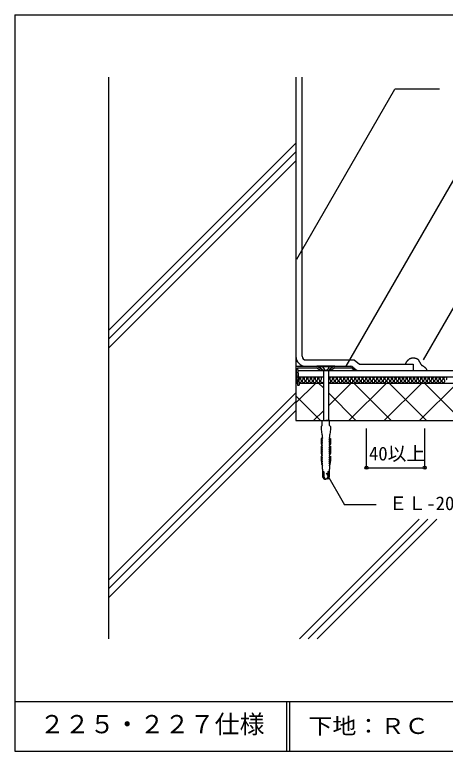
# Model space of a CAD drawing. Units: millimetres, scale not verified. Extents: x -420 to 380, y -623 to 607.
# Drawn here: x -420 to -75, y 17 to 607 of the extents above; entities that cross this region are included whole.
import ezdxf
from ezdxf.enums import TextEntityAlignment as Align

# ---------------------------------------------------------------- set-up
doc = ezdxf.new("R2010")
doc.units = ezdxf.units.MM
doc.header["$LTSCALE"] = 5
doc.header["$PDMODE"] = 32
doc.header["$PDSIZE"] = 2.5
doc.linetypes.add('DASHED3', pattern=[4, 3, -1])
for name, color, linetype in [('2-2_in line', 7, 'Continuous'), ('2-3', 3, 'Continuous'), ('2-4_out line', 2, 'Continuous'), ('2-6_鋼板・アングル', 2, 'Continuous'), ('2-7_ビス', 7, 'Continuous'), ('2-A_moji', 7, 'Continuous'), ('2-B_dim', 7, 'Continuous'), ('2-D_ハッチ他', 4, 'Continuous'), ('2-E_con他', 4, 'Continuous'), ('F-5', 6, 'Continuous'), ('F-7', 1, 'Continuous'), ('F-A', 7, 'Continuous')]:
    doc.layers.add(name, color=color, linetype=linetype)
doc.styles.add('HG丸ｺﾞｼｯｸM-PRO', font='')
doc.styles.add('ＭＳ ゴシック', font='')
doc.styles.get('HG丸ｺﾞｼｯｸM-PRO').set_extended_font_data('HG丸ｺﾞｼｯｸM-PRO')
doc.styles.get('ＭＳ ゴシック').set_extended_font_data('MS Gothic')

msp = doc.modelspace()

# ---------------------------------------------------------------- linework, layer by layer
at = {"layer": '2-2_in line'}
for p, q in [((-194.72, 557.065), (-194.72, 282.065)), ((-193.209, 322.065), (-100.705, 322.065)), ((-146.72, 322.93), (-145.705, 322.065)), ((-192.772, 317.065), (-172.72, 317.065)), ((-168.72, 317.065), (305.28, 317.065)), ((-194.72, 312.065), (-193.539, 312.065)), ((-192.334, 312.065), (-172.72, 312.065)), ((-168.72, 312.065), (305.28, 312.065)), ((-194.72, 282.065), (305.28, 282.065))]:
    msp.add_line(p, q, dxfattribs=at)
for points in [[(-106.702, 327.065), (-106.684, 327.196), (-106.651, 327.421), (-106.613, 327.644), (-106.568, 327.865), (-106.512, 328.082), (-106.443, 328.293), (-106.396, 328.413), (-106.355, 328.505), (-106.277, 328.661), (-106.19, 328.813), (-106.095, 328.961), (-105.995, 329.107), (-105.89, 329.249), (-105.828, 329.331), (-105.754, 329.425), (-105.624, 329.586), (-105.491, 329.744), (-105.356, 329.899), (-105.218, 330.053), (-105.079, 330.204), (-104.998, 330.292), (-104.912, 330.383), (-104.763, 330.539), (-104.611, 330.692), (-104.456, 330.842), (-104.298, 330.988), (-104.134, 331.13), (-104.037, 331.209), (-103.949, 331.278), (-103.794, 331.392), (-103.636, 331.5), (-103.472, 331.601), (-103.305, 331.694), (-103.133, 331.777), (-103.032, 331.821), (-102.918, 331.866), (-102.718, 331.933), (-102.514, 331.99), (-102.308, 332.037)], [(-102.308, 332.037), (-102.098, 332.077), (-101.888, 332.11), (-101.765, 332.127), (-101.616, 332.146), (-101.36, 332.173), (-101.104, 332.191), (-100.848, 332.201), (-100.592, 332.199), (-100.338, 332.185), (-100.192, 332.171), (-100.084, 332.157), (-99.9, 332.128), (-99.716, 332.094), (-99.532, 332.056), (-99.348, 332.016), (-99.163, 331.975), (-99.056, 331.952), (-98.934, 331.927), (-98.723, 331.884), (-98.513, 331.837), (-98.306, 331.785), (-98.104, 331.723), (-97.907, 331.647), (-97.797, 331.595), (-97.697, 331.542), (-97.532, 331.439), (-97.374, 331.322), (-97.223, 331.194), (-97.08, 331.057), (-96.944, 330.912), (-96.869, 330.825), (-96.784, 330.722), (-96.646, 330.541), (-96.516, 330.355), (-96.393, 330.164), (-96.275, 329.971), (-96.162, 329.774), (-96.098, 329.66), (-96.031, 329.537)], [(-96.031, 329.537), (-95.917, 329.324), (-95.805, 329.109), (-95.694, 328.894), (-95.583, 328.678), (-95.472, 328.462), (-95.407, 328.337), (-95.319, 328.168), (-95.162, 327.878), (-94.998, 327.594), (-94.823, 327.317), (-94.635, 327.05), (-94.429, 326.797), (-94.301, 326.658), (-94.255, 326.611), (-94.173, 326.532), (-94.089, 326.455), (-94.003, 326.381), (-93.914, 326.31), (-93.822, 326.242), (-93.768, 326.204), (-93.679, 326.145), (-93.52, 326.048), (-93.359, 325.957), (-93.196, 325.868), (-93.033, 325.779), (-92.873, 325.687), (-92.781, 325.631), (-92.688, 325.572), (-92.532, 325.464), (-92.38, 325.351), (-92.231, 325.234), (-92.083, 325.114), (-91.937, 324.992), (-91.853, 324.92), (-91.747, 324.831), (-91.565, 324.676), (-91.386, 324.518), (-91.211, 324.357), (-91.041, 324.191)], [(-91.041, 324.191), (-90.877, 324.018), (-90.786, 323.913), (-90.735, 323.851), (-90.648, 323.742), (-90.566, 323.629), (-90.488, 323.514), (-90.416, 323.395), (-90.348, 323.274), (-90.312, 323.202), (-90.266, 323.101), (-90.194, 322.922), (-90.132, 322.739), (-90.078, 322.553), (-90.029, 322.365), (-89.983, 322.175), (-89.957, 322.065)]]:
    msp.add_lwpolyline(points, dxfattribs=at)
msp.add_arc((-186.72, 333.516), 8, 180, 270, dxfattribs=at)
at = {"layer": '2-3'}
msp.add_line((-344.72, 557.065), (-344.72, 107.065), dxfattribs=at)
at = {"layer": '2-4_out line'}
for p, q in [((-189.72, 333.516), (-189.72, 557.065)), ((-186.72, 330.516), (-147.915, 330.516)), ((-143.864, 327.065), (-100.705, 327.065))]:
    msp.add_line(p, q, dxfattribs=at)
msp.add_lwpolyline([(-100.705, 327.065), (-100.705, 322.065), (305.28, 322.065)], dxfattribs=at)
msp.add_arc((-186.72, 333.516), 3, 180, 270, dxfattribs=at)
at = {"layer": '2-6_鋼板・アングル'}
for p, q in [((-147.915, 330.516), (-143.864, 327.065)), ((-194.72, 325.516), (-193.391, 310.325)), ((-194.72, 325.516), (-178.036, 325.516)), ((-176.573, 325.019), (-173.97, 323.016)), ((-164.867, 325.019), (-167.47, 323.016)), ((-163.404, 325.516), (-150.75, 325.516)), ((-148.999, 324.872), (-146.72, 322.93)), ((-193.41, 324.316), (-192.186, 310.325)), ((-193.41, 324.316), (-177.717, 324.316)), ((-177.305, 324.067), (-174.702, 322.065)), ((-173.97, 323.016), (-174.702, 322.065)), ((-167.47, 323.016), (-166.738, 322.065)), ((-164.135, 324.067), (-166.738, 322.065)), ((-163.723, 324.316), (-150.75, 324.316)), ((-149.778, 323.958), (-147.498, 322.016)), ((-146.72, 322.93), (-147.498, 322.016)), ((-193.391, 310.325), (-192.186, 310.325))]:
    msp.add_line(p, q, dxfattribs=at)
at = {"layer": '2-6_鋼板・アングル', "color": 4}
for p, q in [((-163.404, 325.516), (-178.036, 325.516)), ((-174.702, 322.065), (-166.738, 322.065))]:
    msp.add_line(p, q, dxfattribs=at)
at = {"layer": '2-6_鋼板・アングル'}
for centre, radius, start, end in [((-178.036, 323.116), 2.4, 52.43141, 90), ((-163.404, 323.116), 2.4, 90, 127.56859), ((-150.75, 322.816), 2.7, 49.57392, 90), ((-178.036, 323.116), 1.2, 52.43141, 90), ((-163.404, 323.116), 1.2, 90, 127.56859), ((-150.75, 322.816), 1.5, 49.57392, 90)]:
    msp.add_arc(centre, radius, start, end, dxfattribs=at)
at = {"layer": '2-7_ビス'}
for p, q in [((-175.72, 325.44), (-175.72, 324.94)), ((-175.72, 324.94), (-172.845, 322.065)), ((-165.72, 324.94), (-175.72, 324.94)), ((-165.72, 324.94), (-168.595, 322.065)), ((-168.595, 322.065), (-172.845, 322.065)), ((-172.72, 322.065), (-172.72, 282.065)), ((-168.72, 322.065), (-168.72, 282.065)), ((-173.889, 262.441), (-173.889, 262.441)), ((-173.889, 262.441), (-173.889, 262.441)), ((-167.551, 262.441), (-167.551, 262.441)), ((-167.551, 262.441), (-167.551, 262.441)), ((-173.889, 246.774), (-173.456, 245.949)), ((-167.551, 246.774), (-167.984, 245.949))]:
    msp.add_line(p, q, dxfattribs=at)
at = {"layer": '2-7_ビス', "linetype": 'DASHED3'}
for p, q in [((-173.27, 324.94), (-173.27, 325.44)), ((-173.27, 324.94), (-172.187, 323.065)), ((-168.17, 324.94), (-169.252, 323.065)), ((-168.17, 324.94), (-168.17, 325.44))]:
    msp.add_line(p, q, dxfattribs=at)
at = {"layer": '2-7_ビス'}
for points in [[(-165.72, 324.94), (-165.72, 325.44), (-175.72, 325.44)], [(-173.72, 277.97), (-174.47, 277.145), (-174.47, 275.046), (-173.922, 270.929), (-173.68, 270.521), (-173.72, 270.521), (-173.72, 268.707), (-173.287, 267.883)], [(-173.72, 277.97), (-173.72, 282.065), (-170.72, 282.065)], [(-167.72, 277.97), (-167.72, 282.065), (-170.72, 282.065)], [(-167.72, 277.97), (-166.97, 277.145), (-166.97, 275.046), (-167.518, 270.929), (-167.76, 270.521), (-167.72, 270.521), (-167.72, 268.707), (-168.153, 267.883)], [(-173.417, 267.635), (-174.395, 267.635), (-174.395, 263.402), (-173.893, 262.441), (-173.889, 262.441)], [(-173.348, 266.316), (-173.856, 267.141), (-173.856, 267.635)], [(-173.348, 264.749), (-173.856, 265.574), (-173.856, 266.051), (-173.507, 266.069)], [(-168.091, 266.316), (-167.584, 267.141), (-167.584, 267.635)], [(-168.091, 264.749), (-167.584, 265.574), (-167.584, 266.051), (-167.933, 266.069)], [(-168.023, 267.635), (-167.045, 267.635), (-167.045, 263.402), (-167.546, 262.441), (-167.551, 262.441)], [(-173.856, 261.369), (-174.395, 261.369), (-174.395, 255.571), (-173.889, 254.607)], [(-173.889, 262.441), (-173.885, 262.918), (-173.568, 262.935)], [(-173.405, 263.183), (-173.856, 264.007), (-173.856, 264.485), (-173.508, 264.502)], [(-173.348, 260.049), (-173.856, 260.874), (-173.856, 261.369)], [(-173.348, 258.483), (-173.856, 259.307), (-173.856, 259.785), (-173.508, 259.802)], [(-168.091, 260.049), (-167.584, 260.874), (-167.584, 261.369)], [(-168.091, 258.483), (-167.584, 259.307), (-167.584, 259.785), (-167.932, 259.802)], [(-168.034, 263.183), (-167.584, 264.007), (-167.584, 264.485), (-167.932, 264.502)], [(-167.551, 262.441), (-167.555, 262.918), (-167.872, 262.935)], [(-167.584, 261.369), (-167.045, 261.369), (-167.045, 255.571), (-167.551, 254.607)], [(-173.889, 254.607), (-173.885, 255.085), (-173.564, 255.102)], [(-173.348, 256.916), (-173.856, 257.741), (-173.856, 258.218), (-173.508, 258.235)], [(-173.406, 255.349), (-173.856, 256.174), (-173.856, 256.651), (-173.508, 256.669)], [(-168.091, 256.916), (-167.584, 257.741), (-167.584, 258.218), (-167.932, 258.235)], [(-168.034, 255.349), (-167.584, 256.174), (-167.584, 256.651), (-167.932, 256.669)], [(-167.551, 254.607), (-167.555, 255.085), (-167.875, 255.102)], [(-173.856, 253.535), (-174.395, 253.535), (-174.395, 250.287), (-173.889, 246.774), (-173.888, 247.251), (-173.58, 247.269)], [(-173.435, 247.516), (-173.886, 248.341), (-173.884, 248.818), (-173.561, 248.835)], [(-173.413, 249.083), (-173.877, 249.907), (-173.873, 250.385), (-173.538, 250.402)], [(-173.381, 250.649), (-173.861, 251.474), (-173.856, 251.951), (-173.508, 251.969)], [(-173.348, 252.216), (-173.856, 253.041), (-173.856, 253.535)], [(-168.091, 252.216), (-167.584, 253.041), (-167.584, 253.535)], [(-168.059, 250.649), (-167.579, 251.474), (-167.584, 251.951), (-167.932, 251.969)], [(-168.027, 249.083), (-167.563, 249.907), (-167.567, 250.385), (-167.902, 250.402)], [(-168.005, 247.516), (-167.554, 248.341), (-167.556, 248.818), (-167.878, 248.835)], [(-167.584, 253.535), (-167.045, 253.535), (-167.045, 250.287), (-167.551, 246.774), (-167.551, 247.251), (-167.86, 247.269)], [(-173.586, 245.702), (-173.72, 245.702), (-173.72, 244.919), (-173.57, 244.919), (-173.57, 243.311), (-173.563, 243.311)], [(-173.513, 242.981), (-173.513, 237.03), (-173.073, 236.379), (-172.07, 235.065), (-171.921, 235.065), (-173.006, 237.03), (-173.006, 241.002)], [(-167.927, 242.981), (-167.927, 237.03), (-168.367, 236.379), (-169.37, 235.065), (-169.519, 235.065), (-168.434, 237.03), (-168.434, 241.002)], [(-167.854, 245.702), (-167.72, 245.702), (-167.72, 244.919), (-167.87, 244.919), (-167.87, 243.311), (-167.876, 243.311)], [(-172.422, 241.002), (-172.422, 237.03), (-171.337, 235.065), (-170.72, 235.065)], [(-169.018, 241.002), (-169.018, 237.03), (-170.103, 235.065), (-170.72, 235.065)]]:
    msp.add_lwpolyline(points, dxfattribs=at)
at = {"layer": '2-7_ビス', "linetype": 'DASHED3'}
msp.add_arc((-170.72, 324.176), 1.84, 217.11751, 322.88248, dxfattribs=at)
at = {"layer": '2-7_ビス'}
for centre, major_axis, start_param, end_param in [((-173.556, 266.292), (0, -0.229), 0.2312026, 1.6765256), ((-173.427, 267.807), (0, -0.172), 0.06848, 2.1628795), ((-168.012, 267.807), (0, -0.172), 4.1203058, 6.2147054), ((-167.884, 266.292), (0, -0.229), 4.6066597, 6.0519827), ((-173.91, 261.905), (0, -0.536), 0.0442118, 3.0973809), ((-173.613, 263.158), (0, -0.229), 0.2312026, 1.6765256), ((-173.556, 264.725), (0, -0.229), 0.2312026, 1.6765256), ((-173.556, 260.025), (0, -0.229), 0.2312026, 1.6765256), ((-167.884, 264.725), (0, -0.229), 4.6066597, 6.0519827), ((-167.884, 260.025), (0, -0.229), 4.6066597, 6.0519827), ((-167.827, 263.158), (0, -0.229), 4.6066597, 6.0519827), ((-167.53, 261.905), (0, -0.536), 3.1858044, 6.2389735), ((-173.91, 254.071), (0, -0.536), 0.0442118, 3.0973809), ((-173.613, 255.325), (0, -0.229), 0.2312026, 1.6765256), ((-173.556, 258.458), (0, -0.229), 0.2312026, 1.6765256), ((-173.556, 256.892), (0, -0.229), 0.2312026, 1.6765256), ((-167.884, 258.458), (0, -0.229), 4.6066597, 6.0519827), ((-167.884, 256.892), (0, -0.229), 4.6066597, 6.0519827), ((-167.827, 255.325), (0, -0.229), 4.6066597, 6.0519827), ((-167.53, 254.071), (0, -0.536), 3.1858044, 6.2389735), ((-173.62, 249.058), (0, -0.229), 0.2312026, 1.6765256), ((-173.588, 250.625), (0, -0.229), 0.2312026, 1.6765256), ((-173.556, 252.192), (0, -0.229), 0.2312026, 1.6765256), ((-167.884, 252.192), (0, -0.229), 4.6066597, 6.0519827), ((-167.852, 250.625), (0, -0.229), 4.6066597, 6.0519827), ((-167.82, 249.058), (0, -0.229), 4.6066597, 6.0519827), ((-173.643, 247.492), (0, -0.229), 0.2312026, 1.6765256), ((-173.598, 245.875), (0, -0.174), 0.0818475, 2.1771705), ((-174.24, 243.017), (0, -0.8), 1.5261677, 1.947508), ((-167.797, 247.492), (0, -0.229), 4.6066597, 6.0519827), ((-167.841, 245.875), (0, -0.174), 4.1060148, 6.2013378), ((-167.2, 243.017), (0, -0.8), 4.3356773, 4.7570176), ((-172.714, 240.992), (0, -0.321), 1.5390306, 4.6806232), ((-168.726, 240.992), (0, -0.321), 1.6025621, 4.7441547)]:
    msp.add_ellipse(centre, major_axis=major_axis, ratio=0.909574, start_param=start_param, end_param=end_param, dxfattribs=at)
at = {"layer": '2-A_moji'}
for p, q in [((-194.039, 411.317), (-115.439, 547.455)), ((-79.633, 547.455), (-115.439, 547.455)), ((-154.562, 325.565), (-55.321, 497.455)), ((-92.642, 330.518), (-10.695, 472.455)), ((-170.455, 240.034), (-155.67, 214.425)), ((-130.307, 214.425), (-155.67, 214.425))]:
    msp.add_line(p, q, dxfattribs=at)
at = {"layer": '2-B_dim'}
for p, q in [((-138.22, 244.198), (-138.22, 275.661)), ((-91.536, 244.198), (-91.536, 275.661)), ((-138.22, 244.198), (-91.536, 244.198))]:
    msp.add_line(p, q, dxfattribs=at)
at = {"layer": '2-B_dim', "color": 1}
for p in [(-138.22, 244.198), (-91.536, 244.198)]:
    msp.add_point(p, dxfattribs=at)
at = {"layer": '2-D_ハッチ他'}
for p, q in [((-194.72, 296.156), (-178.81, 312.065)), ((-176.717, 312.065), (-172.72, 308.068)), ((-168.72, 293.871), (-150.526, 312.065)), ((-152.242, 282.065), (-122.242, 312.065)), ((-148.433, 312.065), (-118.433, 282.065)), ((-123.958, 282.065), (-93.958, 312.065)), ((-120.149, 312.065), (-90.149, 282.065)), ((-95.673, 282.065), (-65.673, 312.065)), ((-91.865, 312.065), (-61.865, 282.065)), ((-194.72, 301.783), (-175.002, 282.065)), ((-168.72, 304.068), (-146.717, 282.065)), ((-180.526, 282.065), (-172.72, 289.871))]:
    msp.add_line(p, q, dxfattribs=at)
for centre, start, end in [((-192.891, 315.523), 307.52351, 232.47649), ((-191.419, 313.607), 127.52351, 52.47649), ((-189.947, 315.523), 307.52351, 232.47649), ((-188.475, 313.607), 127.52351, 52.47649), ((-187.003, 315.523), 307.52351, 232.47649), ((-185.531, 313.607), 127.52351, 52.47649), ((-184.06, 315.523), 307.52351, 232.47649), ((-182.588, 313.607), 127.52351, 52.47649), ((-181.116, 315.523), 307.52351, 232.47649), ((-179.644, 313.607), 127.52351, 52.47649), ((-178.172, 315.523), 307.52351, 232.47649), ((-176.7, 313.607), 127.52351, 52.47649), ((-175.228, 315.523), 307.52351, 232.47649), ((-173.756, 313.607), 127.52351, 329.01399), ((-167.868, 313.607), 225.16579, 52.47649), ((-166.396, 315.523), 307.52351, 232.47649), ((-164.924, 313.607), 127.52351, 52.47649), ((-163.452, 315.523), 307.52351, 232.47649), ((-161.98, 313.607), 127.52351, 52.47649), ((-160.508, 315.523), 307.52351, 232.47649), ((-159.036, 313.607), 127.52351, 52.47649), ((-157.564, 315.523), 307.52351, 232.47649), ((-156.092, 313.607), 127.52351, 52.47649), ((-154.62, 315.523), 307.52351, 232.47649), ((-153.148, 313.607), 127.52351, 52.47649), ((-151.676, 315.523), 307.52351, 232.47649), ((-150.204, 313.607), 127.52351, 52.47649), ((-148.732, 315.523), 307.52351, 232.47649), ((-147.261, 313.607), 127.52351, 52.47649), ((-145.789, 315.523), 307.52351, 232.47649), ((-144.317, 313.607), 127.52351, 52.47649), ((-142.845, 315.523), 307.52351, 232.47649), ((-141.373, 313.607), 127.52351, 52.47649), ((-139.901, 315.523), 307.52351, 232.47649), ((-138.429, 313.607), 127.52351, 52.47649), ((-136.957, 315.523), 307.52351, 232.47649), ((-135.485, 313.607), 127.52351, 52.47649), ((-134.013, 315.523), 307.52351, 232.47649), ((-132.541, 313.607), 127.52351, 52.47649), ((-131.069, 315.523), 307.52351, 232.47649), ((-129.597, 313.607), 127.52351, 52.47649), ((-128.125, 315.523), 307.52351, 232.47649), ((-126.653, 313.607), 127.52351, 52.47649), ((-125.181, 315.523), 307.52351, 232.47649), ((-123.709, 313.607), 127.52351, 52.47649), ((-122.237, 315.523), 307.52351, 232.47649), ((-120.765, 313.607), 127.52351, 52.47649), ((-119.293, 315.523), 307.52351, 232.47649), ((-117.821, 313.607), 127.52351, 52.47649), ((-116.349, 315.523), 307.52351, 232.47649), ((-114.877, 313.607), 127.52351, 52.47649), ((-113.405, 315.523), 307.52351, 232.47649), ((-111.933, 313.607), 127.52351, 52.47649), ((-110.462, 315.523), 307.52351, 232.47649), ((-108.99, 313.607), 127.52351, 52.47649), ((-107.518, 315.523), 307.52351, 232.47649), ((-106.046, 313.607), 127.52351, 52.47649), ((-104.574, 315.523), 307.52351, 232.47649), ((-103.102, 313.607), 127.52351, 52.47649), ((-101.63, 315.523), 307.52351, 232.47649), ((-100.158, 313.607), 127.52351, 52.47649), ((-98.686, 315.523), 307.52351, 232.47649), ((-97.214, 313.607), 127.52351, 52.47649), ((-95.742, 315.523), 307.52351, 232.47649), ((-94.27, 313.607), 127.52351, 52.47649), ((-92.798, 315.523), 307.52351, 232.47649), ((-91.326, 313.607), 127.52351, 52.47649), ((-89.854, 315.523), 307.52351, 232.47649), ((-88.382, 313.607), 127.52351, 52.47649), ((-86.91, 315.523), 307.52351, 232.47649), ((-85.438, 313.607), 127.52351, 52.47649), ((-83.966, 315.523), 307.52351, 232.47649), ((-82.494, 313.607), 127.52351, 52.47649), ((-81.022, 315.523), 307.52351, 232.47649), ((-79.55, 313.607), 127.52351, 52.47649), ((-78.078, 315.523), 307.52351, 232.47649), ((-76.606, 313.607), 127.52351, 52.47649), ((-75.134, 315.523), 307.52351, 232.47649)]:
    msp.add_arc(centre, 1.208, start, end, dxfattribs=at)
at = {"layer": '2-E_con他'}
for p, q in [((-344.72, 354.232), (-194.72, 504.232)), ((-344.72, 347.161), (-194.72, 497.161)), ((-344.72, 340.09), (-194.72, 490.09)), ((-344.72, 154.232), (-194.72, 304.232)), ((-344.72, 147.161), (-194.72, 297.161)), ((-344.72, 140.09), (-194.72, 290.09)), ((-191.886, 107.065), (-96.06, 202.892)), ((-184.815, 107.065), (-88.989, 202.892)), ((-177.744, 107.065), (-81.918, 202.892))]:
    msp.add_line(p, q, dxfattribs=at)
at = {"layer": 'F-5'}
for p, q in [((-419.72, 57.065), (380.28, 57.065)), ((-202.22, 57.065), (-202.22, 17.065)), ((-199.72, 57.065), (-199.72, 17.065))]:
    msp.add_line(p, q, dxfattribs=at)
at = {"layer": 'F-7'}
for p, q in [((-419.72, 607.065), (380.28, 607.065)), ((-419.72, 607.065), (-419.72, 17.065)), ((-419.72, 17.065), (380.28, 17.065))]:
    msp.add_line(p, q, dxfattribs=at)

# ---------------------------------------------------------------- texts
at = {"layer": '2-A_moji', "style": 'ＭＳ ゴシック'}
msp.add_text('ＥＬ-2001注入', height=11, dxfattribs=at).set_placement((-120.307, 206.925), align=Align.BOTTOM_LEFT)
at = {"layer": '2-B_dim', "style": 'ＭＳ ゴシック'}
msp.add_text('40以上', height=11, dxfattribs=at).set_placement((-136.207, 246.698), align=Align.BOTTOM_LEFT)
at = {"layer": 'F-A', "style": 'HG丸ｺﾞｼｯｸM-PRO'}
msp.add_text('２２５・２２７仕様', height=14.66, dxfattribs=at).set_placement((-399.72, 27.065), align=Align.BOTTOM_LEFT)
at = {"layer": 'F-A', "style": 'HG丸ｺﾞｼｯｸM-PRO', "width": 1.1}
msp.add_text('下地：ＲＣ', height=12.83, dxfattribs=at).set_placement((-184.72, 27.065), align=Align.BOTTOM_LEFT)

doc.saveas('drawing.dxf')
